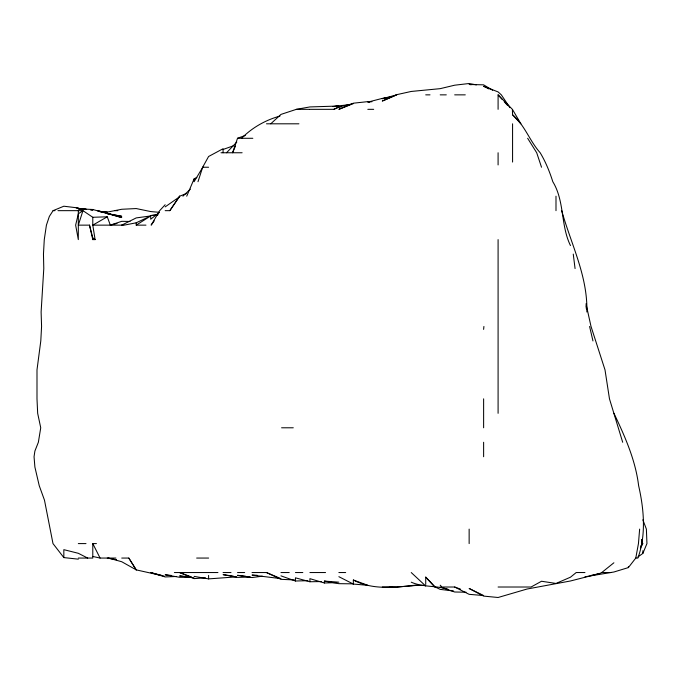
<?xml version="1.0" encoding="UTF-8"?>
<svg xmlns="http://www.w3.org/2000/svg" width="681" height="681" viewBox="0 0 681 681"><rect width="100%" height="100%" fill="white"/><g stroke="black" fill="none" stroke-linecap="round" stroke-linejoin="round"><path stroke-width="1.02" d="M639.638 529.111L638.446 543.591L635.782 558.062L628.376 567.588L613.896 572.006L584.945 576.807M483.621 329.383L483.91 326.463M198.001 181.708L202.666 167.237L208.59 156.494L223.07 148.739M245.262 135.493L237.541 138.234L232.587 152.757L235.481 146.049M186.722 196.188L194.119 178.873L196.826 177.392M637.986 556.905L642.847 553.423L646.95 543.591L646.38 529.111L642.847 519.79M641.238 545.524L642.115 543.591L641.877 539.454M640.327 548.111L642.847 543.591M202.785 167.237L194.119 181.708L194.119 178.873M642.523 543.591L641.425 545.294L642.575 543.591L642.2 539.454M78.315 207.969L63.835 206.215L53.075 210.659L49.364 216.388L46.419 225.139L44.274 239.61L43.465 254.09L43.788 268.561L41.115 311.983L41.575 326.463L40.792 340.934L36.995 369.885L36.995 398.836L37.668 413.316L40.732 427.787L38.366 442.267L34.893 451.052L34.05 456.738L34.893 467.038L39.234 485.689L44.478 500.169L52.99 543.591L63.835 557.594L78.315 559.161M640.923 546.145L642.575 543.591L642.064 539.454M169.841 210.659L179.639 196.205L169.841 210.659L165.168 210.659M154.238 220.874L151.131 225.139L159.677 210.659L165.168 204.743M226.535 152.757L236.809 142.031M182.925 196.188L190.382 189.139M270.766 123.806L280.964 114.408L296.363 109.335L309.915 106.934L338.866 106.023L333.699 106.585M241.61 138.286C252.174 127.611 265.581 120.018 280.002 116.059M440.198 585.2L441.952 587.013L454.67 587.013L469.141 594.334L483.621 595.543L469.141 588.478L483.621 596.096L498.092 597.492L527.043 589.031L570.474 580.978L599.425 573.589L601.74 572.542L613.896 562.778M159.345 212.498L150.688 219.222L150.688 215.945L136.217 217.911L121.737 225.139L123.67 224.662M165.168 206.879L179.639 196.758M136.217 222.806L136.217 225.139L150.688 215.945L136.217 222.806L124.146 225.139L92.786 225.139L92.786 217.282L82.954 210.659L57.97 210.659M116.987 223.419L110.339 225.139L107.266 216.805L92.786 225.139L95.102 239.61L92.786 239.61L89.5 225.139L78.315 225.139L82.954 210.659L78.315 213.8L75.642 225.139L78.315 239.61L78.315 210.659M309.915 109.335L333.86 109.335L338.866 106.96L353.345 103.597L338.866 109.335L353.345 103.197L367.817 101.631L371.954 101.741M333.86 109.335L338.866 107.104L340.934 106.874M395.806 95.272L382.296 101.06L396.768 94.659L411.247 91.45L440.198 88.658L454.67 85.202L469.141 83.508L476.385 84.87M179.673 196.188L186.415 193.532M233.685 145.708L223.07 149.462L223.07 152.757M110.339 225.139L121.737 221.325L130.011 221.453M396.768 94.855L382.296 98.694L389.532 97.417M591.151 575.428L599.425 573.589M100.03 211.817L107.266 212.097L121.737 209.271L136.217 208.556L150.688 211.561L158.962 212.285M391.601 96.94L382.296 98.387L367.817 102.124L369.885 102.107M262.355 576.186L252.021 577.556L237.541 575.317L245.815 576.288M332.668 106.551L349.208 104.695M236.511 576.858L208.59 578.893L194.119 576.373M205.492 577.828L194.119 578.612L179.639 572.542L191.225 576.841M76.246 208.028L86.589 209.399L78.315 208.548L84.521 209.442M417.444 585.328L396.768 587.013L382.296 587.013M415.384 585.328L396.768 587.124L389.787 587.013M176.541 576.475L165.168 576.943L150.688 572.542L161.303 575.292M416.414 585.311L411.247 585.524L423.65 585.319M92.786 217.282L107.266 216.805M321.287 581.565L309.915 581.753L309.915 578.654L324.394 582.987L336.797 582.595M249.953 577.062L237.541 577.369L223.07 574.628L233.404 576.143M280.964 575.854L295.443 581.012L307.846 580.689M391.847 587.013C378.61 587.958 365.22 586.256 353.345 580.008L353.345 584.068L367.817 585.302L353.345 580.008M425.719 94.855L430.009 94.855M440.198 94.855L446.293 94.855M454.67 94.855L465.276 94.855M296.363 109.335L309.523 109.335M367.817 109.335L373.682 109.335M266.492 123.806L298.916 123.806M237.541 138.286L252.83 138.286M221.002 152.757L242.113 152.757M202.666 167.237L208.59 167.237M53.075 210.659L55.008 210.659M114.876 210.659L117.813 210.659M136.217 225.139L145.964 225.139M281.585 427.787L293.273 427.787M78.315 543.591L85.993 543.591M78.315 558.062L92.786 558.062L92.786 543.591L96.421 543.591M92.786 556.454L100.073 558.062L107.266 558.062L116.57 559.714M121.737 558.062L128.811 558.062L136.217 569.878L164.13 576.083M196.656 558.062L208.633 558.062M635.782 558.062L637.901 558.062C646.295 534.96 643.971 509.252 638.625 485.689C635.492 460.033 624.92 436.436 613.947 413.316M174.37 572.542L217.946 572.542M223.07 572.542L231.012 572.542M237.541 572.542L244.649 572.542M252.021 572.542L266.492 572.542L280.002 578.237M280.964 572.542L289.221 572.542M295.443 572.542L302.824 572.542M309.915 572.542L325.552 572.542M338.866 572.542L345.667 572.542M584.945 572.542L576.22 572.542L570.474 577.199L555.994 583.447L541.523 581.251L531.078 587.013L498.092 587.013M601.74 572.542L610.746 572.542M411.247 582.195C423.012 587.397 435.985 585.43 447.911 589.21M192.051 577.36L179.639 577.292L165.168 574.781L171.365 575.454M353.345 583.838L338.866 583.668L324.394 581.089L324.394 582.987M466.042 592.206L454.67 592.002L440.198 587.013M257.188 575.292L252.021 575.096L280.964 578.637M115.898 558.062L107.266 558.062M294.405 579.914L280.964 579.344L266.492 572.542M324.394 581.089L338.866 582.187M85.551 209.407L78.315 208.829L92.786 209.484L121.737 217.562L98.021 210.659M97.962 211.17L107.266 212.097M188.943 576.867L179.639 575.939L194.119 577.914M247.884 576.526L249.953 576.773M471.209 84.733L469.141 84.478L483.621 84.844L492.669 90.258M453.64 591.014L440.198 589.38L435.236 587.013L425.719 577.113L425.719 584.485M107.266 213.706L121.737 216.311L107.266 213.511M309.915 581.753L295.443 577.82L295.443 581.012M108.5 558.062L121.737 561.74L136.217 569.852M454.67 587.013L460.458 589.116M489.052 88.973L483.621 86.257L498.092 91.918L501.327 94.855L509.89 107.632M338.866 576.688L353.345 584.068M87.67 558.062L78.315 553.295L63.835 549.661L63.835 557.594M89.5 225.139L92.786 237.907L95.102 239.61M411.247 572.559L425.719 586.026M498.092 109.335L498.092 94.855L512.384 109.335L512.572 114.8L520.888 123.806L512.572 109.624M512.572 114.8C524.762 125.108 529.614 140.976 540.186 152.757C545.626 161.84 549.627 171.629 552.81 181.708C564.728 201.142 560.523 225.36 570.474 245.577M425.719 577.113L434.699 587.013M498.092 94.855L502.178 99.426M504.229 101.716L507.634 105.521M527.647 138.286L536.705 152.757L541.523 167.237M128.811 558.062L136.217 569.878M92.786 543.591L100.073 558.062M622.689 442.267L609.469 398.836L605.009 369.885L591.023 326.463L585.992 303.803M561.689 210.659C571.07 244.13 587.882 276.367 586.843 311.983M589.593 326.463L592.955 340.934M585.966 305.846L586.409 308.919M573.257 254.09L575.07 268.561M642.847 550.716L642.847 553.423M628.376 566.618L628.376 567.588M555.994 196.188L555.994 210.659M512.572 123.806L512.572 162.069M498.092 152.757L498.092 164.938M498.092 239.61L498.092 413.316M483.621 398.836L483.621 427.787M483.621 442.267L483.621 456.738M469.141 529.111L469.141 543.591M208.59 575.419L208.59 578.893M92.786 237.907L92.786 239.61M157.924 214.753L150.688 215.545L157.924 214.779M92.786 209.986L90.718 209.825L92.786 209.986"/></g></svg>
